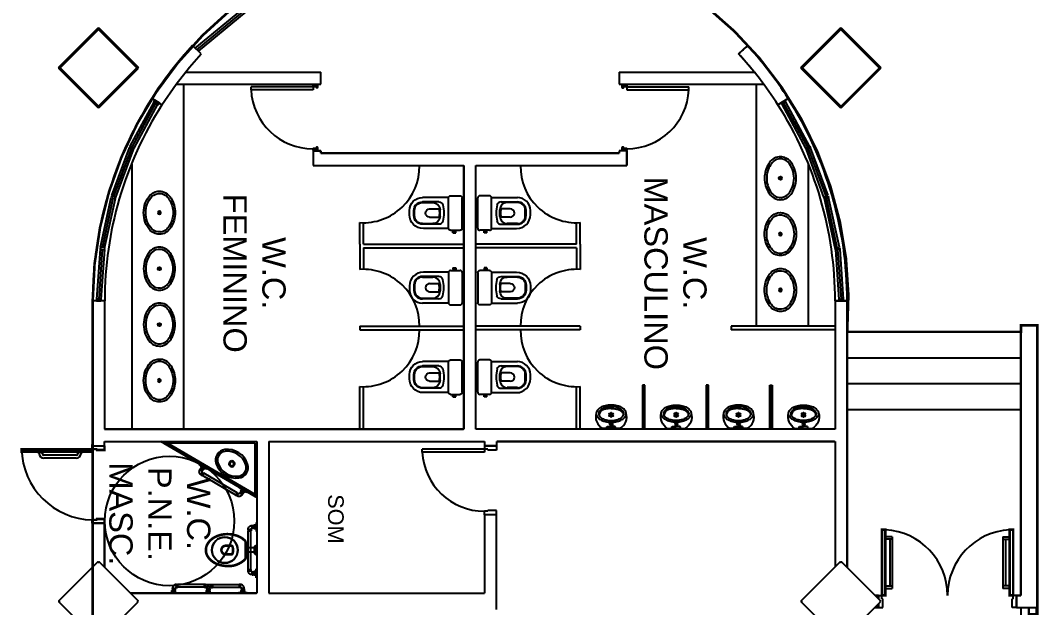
# Model space of a CAD drawing. Header units: metres. Extents: x -331 to 2982, y 362 to 2539.
# Drawn here: x 2868.69 to 2880.49, y 1358.01 to 1364.82 of the extents above; entities that cross this region are included whole.
import ezdxf

# ---------------------------------------------------------------- set-up
doc = ezdxf.new("R2010")
doc.units = ezdxf.units.M
doc.layers.get('0').update_dxf_attribs({"color": 251})
for name, color, linetype in [('CX', 251, 'Continuous'), ('Div', 251, 'Continuous'), ('Est', 251, 'Continuous'), ('Mob', 251, 'Continuous'), ('Pis', 251, 'Continuous')]:
    doc.layers.add(name, color=color, linetype=linetype)
doc.styles.add('ARIAL', font='arial.ttf')

# ---------------------------------------------------------------- blocks, each defined once
blk = doc.blocks.new('VOG13')
at = {"layer": 'Mob'}
for p, q in [((-23, -8.8), (-21.5, -8.8)), ((-23, -12.2), (-23, -8.8)), ((-21.5, -12.2), (-21.5, -8.8)), ((-21.5, -9), (-20, -9)), ((-20, -15), (-20, -4)), ((-17.5, -1.5), (17.5, -1.5)), ((20, -15), (20, -4)), ((-23, -12.2), (-21.5, -12.2)), ((-21.5, -12), (-20, -12)), ((-18, -17.4), (-18, -46.5)), ((-17.5, -17.5), (17.5, -17.5)), ((18, -17.4), (18, -47.5)), ((-13, -28.6), (-13, -35.9)), ((-4.8, -39.2), (-4.8, -28.6)), ((-3.8, -27.1), (3.8, -27.1)), ((4.8, -39.2), (4.8, -28.6)), ((13, -28.6), (13, -35.9)), ((-13, -35.9), (-13, -47.5)), ((-12.2, -47.6), (-12.2, -35.6)), ((12.2, -47.6), (12.2, -35.6)), ((13, -35.9), (13, -47.5)), ((-3.3, -56.6), (3.2, -56.6)), ((-3, -57.5), (3, -57.5)), ((-2, -62.5), (3, -62.5))]:
    blk.add_line(p, q, dxfattribs=at)
for centre, radius, start, end in [((-17.5, -4), 2.5, 90, 180), ((17.5, -4), 2.5, 0, 90), ((-17.5, -15), 2.5, 180, 270), ((5.6, -107.1), 84.6, 93.7724, 100.2788), ((-5.6, -107.1), 84.6, 79.7212, 86.2276), ((17.5, -15), 2.5, 270, 0), ((-7.8, -28.7), 5.19, 109.3784, 179.5279), ((-3.8, -35.6), 8.5, 90, 180), ((-0.9, -40.3), 12.4, 85.9075, 108.4979), ((0.9, -40.3), 12.4, 71.5021, 94.0925), ((3.8, -35.6), 8.5, 0, 90), ((7.8, -28.7), 5.19, 0.4721, 70.6216), ((-2, -46.5), 16, 180, 270), ((0, -39.2), 4.8, 180, 0), ((-3, -47.5), 10, 180, 270), ((-3.3, -47.6), 9, 180, 270), ((3, -47.5), 10, 270, 0), ((3, -47.5), 15, 270, 0), ((3.2, -47.6), 9, 270, 0)]:
    blk.add_arc(centre, radius, start, end, dxfattribs=at)
blk = doc.blocks.new('MIC01')
at = {"layer": 'Mob'}
for p, q in [((-10, 0), (10, 0)), ((-5.3, 0), (-4.5, -2.2)), ((5.3, 0), (4.5, -2.2)), ((-4.5, -2.2), (0, -2.2)), ((4.5, -2.2), (0, -2.2))]:
    blk.add_line(p, q, dxfattribs=at)
for points in [[(0, -7.1, 0.058109), (-7, -8, 0.07175), (-12.3, -10.1, 0.106494), (-16.3, -13.6, 0.158235), (-17.4, -17.1, 0.158235)], [(17.4, -17.1, 0.158235), (16.3, -13.6, 0.106494), (12.3, -10.1, 0.07175), (7, -8, 0.058109), (0, -7.1, 0.058109)], [(-17.4, -17.1, 0.158235), (-16.3, -20.6, 0.106494), (-12.3, -24.1, 0.07175), (-7, -26.2, 0.058109), (0, -27, 0.058109), (7, -26.2, 0.07175), (12.3, -24.1, 0.106494), (16.3, -20.6, 0.158235), (17.4, -17.1, 0.158235)], [(0, -23.1, -0.04416), (-5.4, -22.6, -0.058504), (-9.4, -21.4, -0.100522), (-12.6, -19.1, -0.041446), (-13.7, -17.2, -0.101301), (-14.1, -15.3, -0.003595), (-14.1, -15.1)], [(0, -23.1, 0.04416), (5.4, -22.6, 0.058504), (9.4, -21.4, 0.100522), (12.6, -19.1, 0.041446), (13.7, -17.2, 0.101301), (14.1, -15.3, 0.003595), (14.1, -15.1)]]:
    blk.add_lwpolyline(points, format="xyb", dxfattribs=at)
blk.add_lwpolyline([(0, -9, 0.056411), (-5.8, -9.7, 0.070161), (-10.3, -11.4, 0.106104), (-13.6, -14.3, 0.161988), (-14.5, -17.1, 0.161988), (-13.6, -19.9, 0.106104), (-10.3, -22.8, 0.070161), (-5.8, -24.5, 0.056411), (0, -25.1, 0.056411), (5.8, -24.5, 0.070161), (10.3, -22.8, 0.106104), (13.6, -19.9, 0.161988), (14.5, -17.1, 0.161988), (13.6, -14.3, 0.106104), (10.3, -11.4, 0.070161), (5.8, -9.7, 0.056411)], format="xyb", close=True, dxfattribs=at)
for centre, radius in [((0, -4.7), 1.76), ((0, -4.7), 0.844), ((-2, -14.6), 0.51), ((-2, -16.7), 0.51), ((0, -13.6), 0.51), ((0, -15.7), 0.51), ((0, -17.8), 0.51), ((2, -14.6), 0.51), ((2, -16.7), 0.51)]:
    blk.add_circle(centre, radius, dxfattribs=at)
for centre, start, end in [((-2.6, -13.5), 118.7979, 195.9069), ((2.6, -13.5), 344.0931, 61.2021)]:
    blk.add_arc(centre, 15.4, start, end, dxfattribs=at)
blk = doc.blocks.new('Cuba01_pl')
at = {"layer": 'Mob'}
for radius in [0.018, 0.013]:
    blk.add_circle((0, 0), radius, dxfattribs=at)
for centre, radius, start, end in [((-0.071, -0.03), 0.191, 120.725, 141.4841), ((-0.002, -0.124), 0.307, 89.5504, 122.7375), ((-0.002, -0.124), 0.282, 89.5504, 122.828), ((0.002, -0.124), 0.307, 57.2625, 90.4496), ((0.002, -0.124), 0.282, 57.172, 90.4496), ((0.071, -0.03), 0.191, 38.5159, 59.275), ((-0.097, 0.001), 0.152, 174.4524, 224.3819), ((-0.091, -0.004), 0.159, 144.5232, 173.1767), ((-0.091, -0.004), 0.134, 144.8047, 173.0573), ((-0.097, 0.001), 0.127, 174.578, 224.0021), ((-0.071, -0.03), 0.166, 120.5755, 141.2533), ((0.071, -0.03), 0.166, 38.7467, 59.4245), ((0.097, 0.001), 0.127, 315.9979, 5.422), ((0.091, -0.004), 0.134, 6.9427, 35.1953), ((0.097, 0.001), 0.152, 315.6181, 5.5476), ((0.091, -0.004), 0.159, 6.8233, 35.4768), ((-0.002, 0.123), 0.306, 228.3244, 270.4838), ((-0.002, 0.123), 0.281, 228.5041, 270.4838), ((0.002, 0.123), 0.281, 269.5162, 311.4959), ((0.002, 0.123), 0.306, 269.5162, 311.6756)]:
    blk.add_arc(centre, radius, start, end, dxfattribs=at)
blk = doc.blocks.new('BAC-PL2')
at = {"layer": 'Mob'}
for p, q in [((0, 0), (0.005, 0)), ((0.025, 0.025), (0.105, 0.025)), ((0.025, -0.025), (0.105, -0.025))]:
    blk.add_line(p, q, dxfattribs=at)
for points in [[(0.13, 0.1), (0.13, -0.1, 0.056984), (0.163, -0.131, 0.085116), (0.249, -0.174, 0.090221), (0.34, -0.185, 0.074494), (0.439, -0.17, 0.085116), (0.517, -0.131, 0.106255), (0.572, -0.068, 0.128271), (0.59, 0, 0.128271), (0.572, 0.068, 0.106255), (0.517, 0.131, 0.085116), (0.439, 0.17, 0.074494), (0.34, 0.185, 0.074494), (0.241, 0.17, 0.085116), (0.163, 0.131, 0.056984)], [(0.295, 0.05, 0.326276), (0.281, 0.04, 0.155871), (0.281, -0.04, 0.326276), (0.295, -0.05), (0.36, -0.05, 1), (0.36, 0.05)]]:
    blk.add_lwpolyline(points, format="xyb", close=True, dxfattribs=at)
for points in [[(0, -0.05, 0.414214), (0.025, -0.025), (0.025, 0.025, 0.414483), (0, 0.05)], [(0.13, 0.05, 0.414483), (0.105, 0.025), (0.105, -0.025, 0.414214), (0.13, -0.05)]]:
    blk.add_lwpolyline(points, format="xyb", dxfattribs=at)
blk.add_circle((0.37, 0), 0.15, dxfattribs=at)
blk = doc.blocks.new('DEF')
at = {"layer": 'Mob', "color": 0}
for p, q in [((0, 0.641), (0.006, 0.641)), ((0.006, 0.641), (0.006, 0.538)), ((0.006, 0.611), (0.03, 0.611)), ((0.006, 0.6), (0.03, 0.6)), ((0.03, 0.611), (0.03, 0.567)), ((0.03, 0.605), (0.04, 0.605)), ((0.04, 0.606), (0.04, 0.573)), ((0.052, 0.606), (0.04, 0.606)), ((0.052, 0.573), (0.052, 0.606)), ((0.052, 0.606), (0.055, 0.605)), ((0.055, 0.605), (0.055, 0.573)), ((0, 0.538), (0.006, 0.538)), ((0.006, 0.578), (0.03, 0.578)), ((0.006, 0.567), (0.03, 0.567)), ((0.03, 0.573), (0.04, 0.573)), ((0.052, 0.573), (0.04, 0.573)), ((0.052, 0.573), (0.055, 0.573)), ((0.067, 0.557), (0.068, 0.56)), ((0.067, 0.557), (0.101, 0.557)), ((0.067, 0.557), (0.067, 0.545)), ((0.101, 0.545), (0.067, 0.545)), ((0.1, 0.56), (0.068, 0.56)), ((0.068, 0.095), (0.068, 0.545)), ((0.101, 0.557), (0.1, 0.56)), ((0.1, 0.095), (0.1, 0.545)), ((0.101, 0.557), (0.101, 0.545)), ((0, 0.103), (0.006, 0.103)), ((0, 0), (0.006, 0)), ((0.006, 0), (0.006, 0.103)), ((0.006, 0.073), (0.03, 0.073)), ((0.006, 0.062), (0.03, 0.062)), ((0.006, 0.041), (0.03, 0.041)), ((0.006, 0.03), (0.03, 0.03)), ((0.03, 0.03), (0.03, 0.073)), ((0.03, 0.067), (0.04, 0.067)), ((0.03, 0.036), (0.04, 0.036)), ((0.052, 0.068), (0.04, 0.068)), ((0.04, 0.035), (0.04, 0.068)), ((0.052, 0.035), (0.04, 0.035)), ((0.052, 0.068), (0.052, 0.035)), ((0.052, 0.068), (0.055, 0.067)), ((0.052, 0.035), (0.055, 0.036)), ((0.055, 0.036), (0.055, 0.067)), ((0.101, 0.095), (0.067, 0.095)), ((0.067, 0.083), (0.067, 0.095)), ((0.067, 0.083), (0.101, 0.083)), ((0.067, 0.083), (0.068, 0.081)), ((0.1, 0.081), (0.068, 0.081)), ((0.101, 0.083), (0.1, 0.081)), ((0.101, 0.083), (0.101, 0.095))]:
    blk.add_line(p, q, dxfattribs=at)
for centre, radius, start, end in [((0.055, 0.56), 0.0453, 359.998, 90.002), ((0.055, 0.56), 0.0136, 0, 90.4737), ((0.055, 0.081), 0.0136, 269.5263, 0), ((0.055, 0.081), 0.0453, 269.998, 0.002)]:
    blk.add_arc(centre, radius, start, end, dxfattribs=at)
blk = doc.blocks.new('W_BARRA_VASO_3ART2')
at = {"layer": 'Mob', "color": 0}
for p, q in [((0, 0), (0, -0.006)), ((0.103, 0), (0.103, -0.006)), ((0.4, 0), (0.4, -0.006)), ((0.503, 0), (0.503, -0.006)), ((0.8, 0), (0.8, -0.006)), ((0.903, 0), (0.903, -0.006)), ((0, -0.006), (0.103, -0.006)), ((0.03, -0.006), (0.03, -0.03)), ((0.03, -0.03), (0.073, -0.03)), ((0.035, -0.052), (0.035, -0.04)), ((0.035, -0.04), (0.068, -0.04)), ((0.068, -0.052), (0.035, -0.052)), ((0.035, -0.052), (0.036, -0.055)), ((0.036, -0.03), (0.036, -0.04)), ((0.036, -0.055), (0.067, -0.055)), ((0.041, -0.006), (0.041, -0.03)), ((0.062, -0.006), (0.062, -0.03)), ((0.067, -0.03), (0.067, -0.04)), ((0.068, -0.052), (0.067, -0.055)), ((0.068, -0.052), (0.068, -0.04)), ((0.073, -0.006), (0.073, -0.03)), ((0.083, -0.067), (0.081, -0.068)), ((0.081, -0.1), (0.081, -0.068)), ((0.083, -0.101), (0.081, -0.1)), ((0.083, -0.067), (0.083, -0.101)), ((0.083, -0.067), (0.095, -0.067)), ((0.083, -0.101), (0.095, -0.101)), ((0.095, -0.101), (0.095, -0.067)), ((0.405, -0.068), (0.095, -0.068)), ((0.405, -0.1), (0.095, -0.1)), ((0.503, -0.006), (0.4, -0.006)), ((0.405, -0.101), (0.405, -0.067)), ((0.417, -0.067), (0.405, -0.067)), ((0.417, -0.101), (0.405, -0.101)), ((0.417, -0.067), (0.417, -0.101)), ((0.417, -0.067), (0.42, -0.068)), ((0.417, -0.101), (0.42, -0.1)), ((0.42, -0.1), (0.42, -0.068)), ((0.436, -0.068), (0.42, -0.068)), ((0.483, -0.1), (0.42, -0.1)), ((0.43, -0.006), (0.43, -0.03)), ((0.473, -0.03), (0.43, -0.03)), ((0.435, -0.051), (0.435, -0.039)), ((0.468, -0.039), (0.435, -0.039)), ((0.435, -0.051), (0.436, -0.054)), ((0.435, -0.051), (0.468, -0.051)), ((0.436, -0.03), (0.436, -0.039)), ((0.467, -0.054), (0.436, -0.054)), ((0.436, -0.068), (0.436, -0.054)), ((0.441, -0.006), (0.441, -0.03)), ((0.462, -0.006), (0.462, -0.03)), ((0.467, -0.03), (0.467, -0.039)), ((0.468, -0.051), (0.467, -0.054)), ((0.467, -0.068), (0.467, -0.054)), ((0.483, -0.068), (0.467, -0.068)), ((0.468, -0.051), (0.468, -0.039)), ((0.473, -0.006), (0.473, -0.03)), ((0.486, -0.067), (0.483, -0.068)), ((0.483, -0.1), (0.483, -0.068)), ((0.486, -0.101), (0.483, -0.1)), ((0.486, -0.067), (0.486, -0.101)), ((0.486, -0.067), (0.498, -0.067)), ((0.486, -0.101), (0.498, -0.101)), ((0.498, -0.101), (0.498, -0.067)), ((0.498, -0.068), (0.808, -0.068)), ((0.498, -0.1), (0.808, -0.1)), ((0.903, -0.006), (0.8, -0.006)), ((0.808, -0.101), (0.808, -0.067)), ((0.82, -0.067), (0.808, -0.067)), ((0.82, -0.101), (0.808, -0.101)), ((0.82, -0.067), (0.82, -0.101)), ((0.82, -0.067), (0.822, -0.068)), ((0.82, -0.101), (0.822, -0.1)), ((0.822, -0.1), (0.822, -0.068)), ((0.83, -0.006), (0.83, -0.03)), ((0.873, -0.03), (0.83, -0.03)), ((0.868, -0.04), (0.835, -0.04)), ((0.835, -0.052), (0.835, -0.04)), ((0.835, -0.052), (0.868, -0.052)), ((0.835, -0.052), (0.836, -0.055)), ((0.836, -0.03), (0.836, -0.04)), ((0.867, -0.055), (0.836, -0.055)), ((0.841, -0.006), (0.841, -0.03)), ((0.862, -0.006), (0.862, -0.03)), ((0.867, -0.03), (0.867, -0.04)), ((0.868, -0.052), (0.867, -0.055)), ((0.868, -0.052), (0.868, -0.04)), ((0.873, -0.006), (0.873, -0.03))]:
    blk.add_line(p, q, dxfattribs=at)
for centre, radius, start, end in [((0.081, -0.055), 0.0453, 179.998, 270.002), ((0.081, -0.055), 0.0136, 179.5263, 270), ((0.452, -0.062), 0.0172, 202.6199, 337.3801), ((0.822, -0.055), 0.0136, 270, 0.4737), ((0.822, -0.055), 0.0453, 269.998, 0.002)]:
    blk.add_arc(centre, radius, start, end, dxfattribs=at)
blk = doc.blocks.new('XR_BL2_AND_MON-REV15$0$PERFIL_UNIT_ALCOA')
at = {"layer": 'CX', "color": 6}
for p, q in [((-21, 13), (-15, 13)), ((31, 13), (24, 13))]:
    blk.add_line(p, q, dxfattribs=at)
at = {"layer": 'CX'}
blk.add_lwpolyline([(-15, 19), (-15, 13), (-34, 13), (-34, 19), (-35, 19), (-35, 99), (45, 99), (45, 19), (43, 19), (43, 13), (24, 13), (24, 19)], close=True, dxfattribs=at)
blk = doc.blocks.new('XR_BL2_AND_MON-REV15$0$P_M')
at = {"layer": 'Est'}
blk.add_lwpolyline([(0.46, -0.431), (0.453, -0.424), (0.46, -0.417), (0.007, 0.035), (0, 0.028), (-0.007, 0.035), (-0.46, -0.417), (-0.453, -0.424), (-0.46, -0.431), (-0.007, -0.884), (0, -0.877), (0.007, -0.884)], close=True, dxfattribs=at)

msp = doc.modelspace()

# ---------------------------------------------------------------- linework, layer by layer
at = {"lineweight": 0}
msp.add_lwpolyline([(2869.53, 1361.564), (2869.53, 1329.627, 1.000162), (2878.27, 1329.625), (2878.267, 1329.956), (2880.282, 1329.956), (2880.282, 1329.881), (2880.472, 1329.881), (2880.472, 1361.281), (2880.282, 1361.281), (2880.282, 1361.206), (2878.27, 1361.206, 1.0398), (2869.53, 1361.566, 0.005135)], format="xyb", close=True, dxfattribs=at)
for points in [[(2869.597, 1363.813), (2870.05, 1364.266), (2869.597, 1364.718), (2869.145, 1364.266)], [(2878.197, 1363.813), (2878.65, 1364.266), (2878.197, 1364.718), (2877.745, 1364.266)]]:
    msp.add_lwpolyline(points, close=True, dxfattribs=at)
at = {"layer": 'Div', "lineweight": 0}
for p, q in [((2872.625, 1362.221), (2872.625, 1362.472)), ((2872.665, 1362.221), (2872.665, 1362.471)), ((2875.135, 1362.221), (2875.135, 1362.471)), ((2875.175, 1362.221), (2875.175, 1362.472)), ((2872.625, 1362.221), (2872.625, 1362.181)), ((2872.665, 1362.221), (2873.825, 1362.221)), ((2875.135, 1362.221), (2873.975, 1362.221)), ((2875.175, 1362.221), (2875.175, 1362.181)), ((2872.625, 1362.181), (2872.625, 1361.93)), ((2872.665, 1362.181), (2872.665, 1361.931)), ((2872.665, 1362.181), (2873.825, 1362.181)), ((2875.135, 1362.181), (2873.975, 1362.181)), ((2875.135, 1362.181), (2875.135, 1361.931)), ((2875.175, 1362.181), (2875.175, 1361.93)), ((2872.625, 1361.271), (2873.825, 1361.271)), ((2872.625, 1361.271), (2872.625, 1361.231)), ((2875.175, 1361.271), (2873.975, 1361.271)), ((2875.175, 1361.271), (2875.175, 1361.231)), ((2878.125, 1361.271), (2876.925, 1361.271)), ((2876.925, 1361.271), (2876.925, 1361.231)), ((2872.625, 1361.231), (2873.825, 1361.231)), ((2875.175, 1361.231), (2873.975, 1361.231)), ((2878.125, 1361.231), (2876.925, 1361.231)), ((2872.625, 1360.081), (2872.625, 1360.572)), ((2872.665, 1360.081), (2872.665, 1360.57)), ((2875.135, 1360.081), (2875.135, 1360.57)), ((2875.175, 1360.081), (2875.175, 1360.572))]:
    msp.add_line(p, q, dxfattribs=at)
at = {"layer": 'Pis'}
for p, q in [((2870.718, 1364.493), (2871.593, 1365.217)), ((2870.736, 1364.476), (2871.607, 1365.196)), ((2870.755, 1364.459), (2871.62, 1365.174)), ((2870.685, 1364.524), (2870.531, 1364.347)), ((2870.788, 1364.429), (2870.685, 1364.524)), ((2877.012, 1364.429), (2877.115, 1364.524)), ((2870.531, 1364.347), (2870.436, 1364.228)), ((2870.651, 1364.273), (2870.788, 1364.429)), ((2877.033, 1364.405), (2877.012, 1364.429)), ((2877.188, 1364.225), (2877.033, 1364.405)), ((2870.497, 1364.076), (2870.651, 1364.273)), ((2870.604, 1364.216), (2872.173, 1364.216)), ((2872.173, 1364.076), (2872.173, 1364.216)), ((2875.627, 1364.216), (2875.627, 1364.076)), ((2875.627, 1364.216), (2877.195, 1364.216)), ((2870.332, 1363.837), (2870.497, 1364.076)), ((2870.496, 1364.076), (2872.173, 1364.076)), ((2870.583, 1364.076), (2870.583, 1360.081)), ((2872.083, 1364.048), (2871.364, 1364.048)), ((2871.364, 1364.013), (2871.364, 1364.048)), ((2872.083, 1364.013), (2871.364, 1364.013)), ((2872.083, 1364.052), (2872.083, 1364.069)), ((2872.083, 1364.048), (2872.083, 1364.013)), ((2872.084, 1364.069), (2872.084, 1364.052)), ((2872.085, 1364.071), (2872.091, 1364.071)), ((2872.091, 1364.07), (2872.085, 1364.07)), ((2872.085, 1364.052), (2872.12, 1364.052)), ((2872.12, 1364.051), (2872.085, 1364.051)), ((2872.091, 1364.071), (2872.091, 1364.07)), ((2872.121, 1364.037), (2872.121, 1364.05)), ((2872.122, 1364.05), (2872.122, 1364.037)), ((2872.123, 1364.037), (2872.134, 1364.037)), ((2872.134, 1364.036), (2872.123, 1364.036)), ((2872.128, 1364.07), (2872.128, 1364.071)), ((2872.128, 1364.071), (2872.134, 1364.071)), ((2872.134, 1364.07), (2872.128, 1364.07)), ((2872.135, 1364.037), (2872.135, 1364.069)), ((2872.136, 1364.069), (2872.136, 1364.037)), ((2875.627, 1364.076), (2877.303, 1364.076)), ((2875.664, 1364.037), (2875.664, 1364.069)), ((2875.664, 1364.069), (2875.664, 1364.037)), ((2875.672, 1364.071), (2875.665, 1364.071)), ((2875.665, 1364.07), (2875.672, 1364.07)), ((2875.677, 1364.037), (2875.665, 1364.037)), ((2875.665, 1364.036), (2875.677, 1364.036)), ((2875.672, 1364.07), (2875.672, 1364.071)), ((2875.678, 1364.05), (2875.678, 1364.037)), ((2875.715, 1364.052), (2875.679, 1364.052)), ((2875.679, 1364.051), (2875.715, 1364.051)), ((2875.679, 1364.037), (2875.679, 1364.05)), ((2875.715, 1364.071), (2875.709, 1364.071)), ((2875.709, 1364.071), (2875.709, 1364.07)), ((2875.709, 1364.07), (2875.715, 1364.07)), ((2875.716, 1364.069), (2875.716, 1364.052)), ((2875.717, 1364.052), (2875.717, 1364.069)), ((2875.717, 1364.048), (2876.436, 1364.048)), ((2875.717, 1364.048), (2875.717, 1364.013)), ((2875.717, 1364.013), (2876.436, 1364.013)), ((2876.436, 1364.013), (2876.436, 1364.048)), ((2877.217, 1364.076), (2877.217, 1361.271)), ((2869.965, 1363.359), (2870.241, 1363.869)), ((2869.987, 1363.348), (2870.263, 1363.858)), ((2870.214, 1363.912), (2870.332, 1363.837)), ((2877.467, 1363.837), (2877.585, 1363.912)), ((2877.585, 1363.912), (2877.467, 1363.837)), ((2877.505, 1363.861), (2877.547, 1363.888)), ((2877.505, 1363.861), (2877.547, 1363.888)), ((2877.515, 1363.844), (2877.505, 1363.861)), ((2877.515, 1363.844), (2877.505, 1363.861)), ((2877.558, 1363.871), (2877.515, 1363.844)), ((2877.558, 1363.871), (2877.515, 1363.844)), ((2877.812, 1363.348), (2877.537, 1363.858)), ((2877.547, 1363.888), (2877.558, 1363.871)), ((2877.547, 1363.888), (2877.558, 1363.871)), ((2877.834, 1363.359), (2877.559, 1363.869)), ((2870.009, 1363.336), (2870.285, 1363.846)), ((2877.79, 1363.336), (2877.515, 1363.846)), ((2869.751, 1362.785), (2869.956, 1363.338)), ((2869.775, 1362.777), (2869.979, 1363.329)), ((2869.798, 1362.768), (2870.003, 1363.321)), ((2869.965, 1363.358), (2869.956, 1363.339)), ((2869.956, 1363.339), (2870.002, 1363.319)), ((2870.01, 1363.337), (2869.965, 1363.358)), ((2870.002, 1363.319), (2870.01, 1363.337)), ((2872.083, 1363.329), (2872.083, 1363.312)), ((2872.083, 1363.306), (2872.083, 1363.136)), ((2872.083, 1363.306), (2872.173, 1363.306)), ((2872.173, 1363.306), (2872.083, 1363.306)), ((2872.083, 1363.306), (2872.083, 1363.136)), ((2872.084, 1363.312), (2872.084, 1363.329)), ((2872.12, 1363.331), (2872.085, 1363.331)), ((2872.085, 1363.33), (2872.12, 1363.33)), ((2872.091, 1363.312), (2872.085, 1363.312)), ((2872.085, 1363.311), (2872.091, 1363.311)), ((2872.091, 1363.311), (2872.091, 1363.312)), ((2872.121, 1363.344), (2872.121, 1363.332)), ((2872.122, 1363.332), (2872.122, 1363.344)), ((2872.134, 1363.346), (2872.123, 1363.346)), ((2872.123, 1363.345), (2872.134, 1363.345)), ((2872.134, 1363.312), (2872.128, 1363.312)), ((2872.128, 1363.312), (2872.128, 1363.311)), ((2872.128, 1363.311), (2872.134, 1363.311)), ((2872.135, 1363.344), (2872.135, 1363.312)), ((2872.136, 1363.312), (2872.136, 1363.344)), ((2872.173, 1363.306), (2872.173, 1363.276)), ((2872.173, 1363.276), (2872.173, 1363.306)), ((2872.173, 1363.276), (2875.627, 1363.276)), ((2875.627, 1363.276), (2872.173, 1363.276)), ((2875.717, 1363.306), (2875.627, 1363.306)), ((2875.627, 1363.306), (2875.627, 1363.276)), ((2875.717, 1363.306), (2875.627, 1363.306)), ((2875.627, 1363.306), (2875.627, 1363.276)), ((2875.664, 1363.344), (2875.664, 1363.312)), ((2875.664, 1363.312), (2875.664, 1363.344)), ((2875.665, 1363.346), (2875.677, 1363.346)), ((2875.677, 1363.345), (2875.665, 1363.345)), ((2875.665, 1363.312), (2875.672, 1363.312)), ((2875.672, 1363.311), (2875.665, 1363.311)), ((2875.672, 1363.312), (2875.672, 1363.311)), ((2875.678, 1363.332), (2875.678, 1363.344)), ((2875.679, 1363.344), (2875.679, 1363.332)), ((2875.679, 1363.331), (2875.715, 1363.331)), ((2875.715, 1363.33), (2875.679, 1363.33)), ((2875.709, 1363.311), (2875.709, 1363.312)), ((2875.709, 1363.312), (2875.715, 1363.312)), ((2875.715, 1363.311), (2875.709, 1363.311)), ((2875.716, 1363.312), (2875.716, 1363.329)), ((2875.717, 1363.329), (2875.717, 1363.312)), ((2875.717, 1363.306), (2875.717, 1363.136)), ((2875.717, 1363.136), (2875.717, 1363.306)), ((2877.789, 1363.337), (2877.835, 1363.358)), ((2877.797, 1363.319), (2877.789, 1363.337)), ((2877.843, 1363.339), (2877.797, 1363.319)), ((2878.001, 1362.768), (2877.797, 1363.321)), ((2878.025, 1362.777), (2877.82, 1363.329)), ((2877.835, 1363.358), (2877.843, 1363.339)), ((2878.048, 1362.785), (2877.844, 1363.338)), ((2869.983, 1363.148), (2869.983, 1360.081)), ((2872.083, 1363.136), (2873.83, 1363.136)), ((2872.083, 1363.136), (2873.83, 1363.136)), ((2873.83, 1360.076), (2873.83, 1363.136)), ((2873.83, 1363.136), (2873.83, 1360.076)), ((2873.97, 1360.076), (2873.97, 1363.136)), ((2873.97, 1363.136), (2875.717, 1363.136)), ((2873.97, 1363.136), (2875.717, 1363.136)), ((2873.97, 1360.076), (2873.97, 1363.136)), ((2877.817, 1363.148), (2877.817, 1361.271)), ((2869.62, 1362.187), (2869.745, 1362.763)), ((2869.644, 1362.181), (2869.769, 1362.757)), ((2869.668, 1362.176), (2869.794, 1362.752)), ((2869.751, 1362.783), (2869.745, 1362.764)), ((2869.745, 1362.764), (2869.793, 1362.751)), ((2869.799, 1362.77), (2869.751, 1362.783)), ((2869.793, 1362.751), (2869.799, 1362.77)), ((2878.001, 1362.77), (2878.049, 1362.783)), ((2878.006, 1362.751), (2878.001, 1362.77)), ((2878.054, 1362.764), (2878.006, 1362.751)), ((2878.131, 1362.176), (2878.006, 1362.752)), ((2878.155, 1362.181), (2878.03, 1362.757)), ((2878.049, 1362.783), (2878.054, 1362.764)), ((2878.18, 1362.187), (2878.055, 1362.763)), ((2872.625, 1362.221), (2872.625, 1362.472)), ((2872.665, 1362.221), (2872.665, 1362.471)), ((2875.135, 1362.221), (2875.135, 1362.471)), ((2875.175, 1362.221), (2875.175, 1362.472)), ((2872.625, 1362.221), (2872.625, 1362.181)), ((2872.665, 1362.221), (2873.825, 1362.221)), ((2875.135, 1362.221), (2873.975, 1362.221)), ((2875.175, 1362.221), (2875.175, 1362.181)), ((2869.616, 1362.163), (2869.576, 1361.585)), ((2869.641, 1362.162), (2869.6, 1361.584)), ((2869.619, 1362.185), (2869.617, 1362.165)), ((2869.617, 1362.165), (2869.666, 1362.158)), ((2869.669, 1362.178), (2869.619, 1362.185)), ((2869.666, 1362.16), (2869.625, 1361.582)), ((2869.666, 1362.158), (2869.669, 1362.178)), ((2872.625, 1362.181), (2872.625, 1361.93)), ((2872.665, 1362.181), (2872.665, 1361.931)), ((2872.665, 1362.181), (2873.825, 1362.181)), ((2875.135, 1362.181), (2873.975, 1362.181)), ((2875.135, 1362.181), (2875.135, 1361.931)), ((2875.175, 1362.181), (2875.175, 1361.93)), ((2878.131, 1362.178), (2878.18, 1362.185)), ((2878.133, 1362.158), (2878.131, 1362.178)), ((2878.183, 1362.165), (2878.133, 1362.158)), ((2878.133, 1362.16), (2878.174, 1361.582)), ((2878.158, 1362.162), (2878.199, 1361.584)), ((2878.18, 1362.185), (2878.183, 1362.165)), ((2878.183, 1362.163), (2878.224, 1361.585)), ((2869.53, 1361.564), (2869.53, 1359.886)), ((2869.67, 1361.564), (2869.53, 1361.564)), ((2869.67, 1361.564), (2869.53, 1361.564)), ((2869.53, 1361.564), (2869.53, 1359.886)), ((2869.625, 1361.584), (2869.575, 1361.584)), ((2869.575, 1361.584), (2869.575, 1361.564)), ((2869.625, 1361.584), (2869.575, 1361.584)), ((2869.575, 1361.584), (2869.575, 1361.564)), ((2869.575, 1361.564), (2869.625, 1361.564)), ((2869.575, 1361.564), (2869.625, 1361.564)), ((2869.625, 1361.564), (2869.625, 1361.584)), ((2869.625, 1361.564), (2869.625, 1361.584)), ((2869.67, 1360.076), (2869.67, 1361.564)), ((2869.67, 1360.076), (2869.67, 1361.564)), ((2878.13, 1361.564), (2878.13, 1360.076)), ((2878.13, 1361.564), (2878.27, 1361.564)), ((2878.27, 1361.564), (2878.13, 1361.564)), ((2878.13, 1361.564), (2878.13, 1360.076)), ((2878.175, 1361.564), (2878.175, 1361.584)), ((2878.175, 1361.584), (2878.225, 1361.584)), ((2878.175, 1361.564), (2878.175, 1361.584)), ((2878.175, 1361.584), (2878.225, 1361.584)), ((2878.225, 1361.564), (2878.175, 1361.564)), ((2878.225, 1361.564), (2878.175, 1361.564)), ((2878.225, 1361.584), (2878.225, 1361.564)), ((2878.225, 1361.584), (2878.225, 1361.564)), ((2878.27, 1361.564), (2878.27, 1358.475)), ((2878.27, 1358.475), (2878.27, 1361.564)), ((2872.625, 1361.271), (2873.825, 1361.271)), ((2872.625, 1361.271), (2872.625, 1361.231)), ((2875.175, 1361.271), (2873.975, 1361.271)), ((2875.175, 1361.271), (2875.175, 1361.231)), ((2878.125, 1361.271), (2876.925, 1361.271)), ((2876.925, 1361.271), (2876.925, 1361.231)), ((2880.472, 1361.281), (2880.282, 1361.281)), ((2880.282, 1358.151), (2880.282, 1361.281)), ((2880.472, 1361.281), (2880.282, 1361.281)), ((2880.282, 1361.281), (2880.282, 1358.151)), ((2880.472, 1358.011), (2880.472, 1361.281)), ((2880.472, 1358.011), (2880.472, 1361.281)), ((2872.625, 1361.231), (2873.825, 1361.231)), ((2875.175, 1361.231), (2873.975, 1361.231)), ((2878.125, 1361.231), (2876.925, 1361.231)), ((2878.267, 1361.206), (2880.282, 1361.206)), ((2878.267, 1360.906), (2880.282, 1360.906)), ((2872.625, 1360.081), (2872.625, 1360.572)), ((2872.665, 1360.081), (2872.665, 1360.57)), ((2875.135, 1360.081), (2875.135, 1360.57)), ((2875.175, 1360.081), (2875.175, 1360.572)), ((2875.897, 1360.586), (2875.897, 1360.076)), ((2875.927, 1360.586), (2875.897, 1360.586)), ((2875.902, 1360.581), (2875.902, 1360.081)), ((2875.922, 1360.581), (2875.902, 1360.581)), ((2875.922, 1360.081), (2875.922, 1360.581)), ((2875.927, 1360.076), (2875.927, 1360.586)), ((2876.635, 1360.586), (2876.635, 1360.076)), ((2876.665, 1360.586), (2876.635, 1360.586)), ((2876.64, 1360.581), (2876.64, 1360.081)), ((2876.66, 1360.581), (2876.64, 1360.581)), ((2876.66, 1360.081), (2876.66, 1360.581)), ((2876.665, 1360.076), (2876.665, 1360.586)), ((2877.372, 1360.076), (2877.372, 1360.586)), ((2877.372, 1360.586), (2877.402, 1360.586)), ((2877.377, 1360.081), (2877.377, 1360.581)), ((2877.377, 1360.581), (2877.397, 1360.581)), ((2877.397, 1360.581), (2877.397, 1360.081)), ((2877.402, 1360.586), (2877.402, 1360.076)), ((2878.267, 1360.606), (2880.282, 1360.606)), ((2878.267, 1360.306), (2880.282, 1360.306)), ((2878.272, 1360.306), (2880.282, 1360.306)), ((2878.272, 1360.306), (2880.282, 1360.306)), ((2869.667, 1360.076), (2873.827, 1360.076)), ((2873.83, 1360.076), (2869.67, 1360.076)), ((2878.13, 1360.076), (2873.97, 1360.076)), ((2869.527, 1359.886), (2869.667, 1359.886)), ((2869.527, 1359.886), (2869.667, 1359.886)), ((2869.53, 1359.886), (2869.667, 1359.886)), ((2869.667, 1359.886), (2869.667, 1359.936)), ((2869.667, 1359.936), (2871.429, 1359.936)), ((2869.67, 1359.936), (2871.432, 1359.936)), ((2871.431, 1359.285), (2870.321, 1359.936)), ((2871.411, 1359.916), (2870.356, 1359.916)), ((2870.356, 1359.916), (2871.411, 1359.296)), ((2871.411, 1359.32), (2870.395, 1359.916)), ((2871.411, 1359.296), (2871.411, 1359.916)), ((2871.432, 1359.936), (2871.432, 1358.176)), ((2871.569, 1359.936), (2874.067, 1359.936)), ((2871.569, 1359.936), (2871.569, 1358.176)), ((2874.067, 1359.846), (2873.348, 1359.846)), ((2873.348, 1359.811), (2873.348, 1359.846)), ((2874.067, 1359.936), (2874.067, 1359.886)), ((2874.067, 1359.886), (2874.207, 1359.886)), ((2874.207, 1359.886), (2874.067, 1359.886)), ((2874.067, 1359.886), (2874.067, 1359.846)), ((2874.107, 1359.846), (2874.067, 1359.846)), ((2874.067, 1359.846), (2874.067, 1359.811)), ((2874.07, 1359.886), (2874.21, 1359.886)), ((2874.107, 1359.846), (2874.107, 1359.836)), ((2874.207, 1359.886), (2874.207, 1359.836)), ((2874.21, 1359.886), (2874.21, 1359.936)), ((2874.21, 1359.936), (2878.13, 1359.936)), ((2878.122, 1359.936), (2874.21, 1359.936)), ((2878.13, 1359.936), (2878.13, 1358.48)), ((2868.91, 1359.796), (2868.91, 1359.811)), ((2868.945, 1359.796), (2868.945, 1359.811)), ((2869.34, 1359.776), (2868.965, 1359.776)), ((2869.34, 1359.741), (2868.965, 1359.741)), ((2869.36, 1359.796), (2869.36, 1359.811)), ((2869.395, 1359.796), (2869.395, 1359.811)), ((2869.667, 1359.836), (2869.567, 1359.836)), ((2874.067, 1359.811), (2873.348, 1359.811)), ((2874.207, 1359.836), (2874.107, 1359.836)), ((2871.114, 1359.665), (2871.114, 1359.665)), ((2871.117, 1359.695), (2871.117, 1359.695)), ((2871.119, 1359.695), (2871.119, 1359.695)), ((2871.119, 1359.653), (2871.119, 1359.653)), ((2871.121, 1359.65), (2871.121, 1359.65)), ((2871.128, 1359.7), (2871.136, 1359.701)), ((2871.128, 1359.7), (2871.133, 1359.695)), ((2871.136, 1359.701), (2871.135, 1359.696)), ((2871.152, 1359.646), (2871.152, 1359.646)), ((2871.167, 1359.689), (2871.167, 1359.689)), ((2871.176, 1359.456), (2871.176, 1359.456)), ((2869.667, 1359.036), (2869.567, 1359.036)), ((2874.107, 1359.126), (2874.067, 1359.126)), ((2874.067, 1359.086), (2874.067, 1359.126)), ((2874.207, 1359.086), (2874.067, 1359.086)), ((2874.067, 1359.086), (2874.067, 1358.176)), ((2874.207, 1359.086), (2874.067, 1359.086)), ((2874.207, 1359.136), (2874.107, 1359.136)), ((2874.107, 1359.126), (2874.107, 1359.136)), ((2874.207, 1359.086), (2874.207, 1359.136)), ((2874.207, 1357.986), (2874.207, 1359.086)), ((2869.527, 1358.477), (2869.527, 1358.986)), ((2869.527, 1358.986), (2869.667, 1358.986)), ((2869.667, 1358.986), (2869.527, 1358.986)), ((2869.527, 1358.986), (2869.527, 1358.477)), ((2869.667, 1358.986), (2869.667, 1358.477)), ((2869.667, 1358.477), (2869.667, 1358.986)), ((2878.792, 1358.831), (2878.712, 1358.831)), ((2878.792, 1358.801), (2878.712, 1358.801)), ((2878.762, 1358.801), (2878.762, 1358.261)), ((2878.792, 1358.831), (2878.792, 1358.231)), ((2880.072, 1358.831), (2880.152, 1358.831)), ((2880.072, 1358.831), (2880.072, 1358.231)), ((2880.072, 1358.801), (2880.152, 1358.801)), ((2880.102, 1358.801), (2880.102, 1358.261)), ((2871.406, 1358.701), (2871.326, 1358.701)), ((2871.431, 1358.676), (2871.426, 1358.676)), ((2871.406, 1358.651), (2871.326, 1358.651)), ((2878.712, 1358.261), (2878.792, 1358.261)), ((2878.712, 1358.231), (2878.792, 1358.231)), ((2880.152, 1358.261), (2880.072, 1358.261)), ((2880.152, 1358.231), (2880.072, 1358.231)), ((2869.969, 1358.176), (2871.429, 1358.176)), ((2871.432, 1358.176), (2869.969, 1358.176)), ((2871.569, 1358.176), (2874.067, 1358.176)), ((2878.632, 1358.151), (2878.594, 1358.151)), ((2878.594, 1358.151), (2878.632, 1358.151)), ((2878.632, 1358.151), (2878.632, 1358.112)), ((2878.632, 1358.112), (2878.632, 1358.151)), ((2878.632, 1358.151), (2878.632, 1358.112)), ((2878.632, 1358.112), (2878.632, 1358.151)), ((2878.632, 1358.151), (2878.672, 1358.151)), ((2878.672, 1358.111), (2878.672, 1358.151)), ((2878.672, 1358.111), (2878.682, 1358.111)), ((2878.682, 1358.011), (2878.682, 1358.111)), ((2880.182, 1358.011), (2880.182, 1358.111)), ((2880.192, 1358.111), (2880.182, 1358.111)), ((2880.192, 1358.111), (2880.192, 1358.151)), ((2880.232, 1358.151), (2880.192, 1358.151)), ((2880.232, 1358.151), (2880.282, 1358.151)), ((2880.232, 1358.151), (2880.232, 1358.011)), ((2880.282, 1358.151), (2880.232, 1358.151)), ((2880.232, 1358.151), (2880.232, 1358.011)), ((2880.232, 1358.011), (2880.232, 1358.151)), ((2878.594, 1358.011), (2878.632, 1358.011)), ((2878.632, 1358.011), (2878.594, 1358.011)), ((2878.632, 1358.049), (2878.632, 1358.011)), ((2878.632, 1358.011), (2878.632, 1358.049)), ((2878.632, 1358.049), (2878.632, 1358.011)), ((2878.632, 1358.011), (2878.632, 1358.049)), ((2878.632, 1358.011), (2878.682, 1358.011)), ((2880.232, 1358.011), (2880.182, 1358.011)), ((2880.232, 1358.011), (2880.472, 1358.011)), ((2880.232, 1358.011), (2880.472, 1358.011)), ((2880.282, 1358.011), (2880.282, 1348.699)), ((2880.372, 1348.697), (2880.372, 1358.011)), ((2880.372, 1348.697), (2880.372, 1358.011)), ((2880.462, 1348.697), (2880.462, 1358.011)), ((2880.472, 1348.698), (2880.472, 1358.011))]:
    msp.add_line(p, q, dxfattribs=at)
at = {"layer": 'Pis', "const_width": 0.03}
for points in [[(2869.53, 1361.564), (2869.53, 1329.627, 1.000162), (2878.27, 1329.625), (2878.267, 1329.956), (2880.282, 1329.956), (2880.282, 1329.881), (2880.472, 1329.881), (2880.472, 1361.281), (2880.282, 1361.281), (2880.282, 1361.206), (2878.27, 1361.206, 1.0398), (2869.53, 1361.566, 0.005135)], [(2871.301, 1358.776), (2871.301, 1358.576, -0.056984), (2871.268, 1358.545, -0.085116), (2871.182, 1358.501, -0.090221), (2871.091, 1358.491, -0.074494), (2870.993, 1358.506, -0.085116), (2870.915, 1358.545, -0.106255), (2870.859, 1358.608, -0.128271), (2870.841, 1358.676, -0.128271), (2870.859, 1358.744, -0.106255), (2870.915, 1358.807, -0.085116), (2870.993, 1358.846, -0.074494), (2871.091, 1358.861, -0.074494), (2871.19, 1358.846, -0.085116), (2871.268, 1358.807, -0.056984)], [(2871.136, 1358.726, -0.326276), (2871.15, 1358.715, -0.155871), (2871.15, 1358.636, -0.326276), (2871.136, 1358.626), (2871.071, 1358.626, -1), (2871.071, 1358.726)]]:
    msp.add_lwpolyline(points, format="xyb", close=True, dxfattribs=at)
for points in [[(2869.597, 1363.813), (2870.05, 1364.266), (2869.597, 1364.718), (2869.145, 1364.266)], [(2878.197, 1363.813), (2878.65, 1364.266), (2878.197, 1364.718), (2877.745, 1364.266)], [(2870.284, 1363.844), (2870.295, 1363.861), (2870.252, 1363.888), (2870.242, 1363.871)], [(2870.284, 1363.844), (2870.295, 1363.861), (2870.252, 1363.888), (2870.242, 1363.871)], [(2869.527, 1359.846), (2869.527, 1359.816), (2868.707, 1359.816), (2868.707, 1359.846)], [(2868.902, 1359.811), (2868.902, 1359.816), (2868.952, 1359.816), (2868.952, 1359.811)], [(2869.402, 1359.811), (2869.402, 1359.816), (2869.352, 1359.816), (2869.352, 1359.811)], [(2878.712, 1358.151), (2878.672, 1358.151), (2878.672, 1358.911), (2878.712, 1358.911)], [(2880.152, 1358.151), (2880.192, 1358.151), (2880.192, 1358.911), (2880.152, 1358.911)]]:
    msp.add_lwpolyline(points, close=True, dxfattribs=at)
for points in [[(2869.53, 1359.886), (2869.527, 1359.886), (2869.527, 1359.846)], [(2869.567, 1359.836), (2869.567, 1359.846), (2869.527, 1359.846)], [(2869.567, 1359.836), (2869.667, 1359.836), (2869.667, 1359.886)], [(2869.567, 1359.036), (2869.567, 1359.026), (2869.527, 1359.026)], [(2869.527, 1358.986), (2869.527, 1359.026)], [(2869.567, 1359.036), (2869.667, 1359.036), (2869.667, 1358.986)], [(2880.462, 1358.011), (2880.472, 1358.011)]]:
    msp.add_lwpolyline(points, dxfattribs=at)
for points in [[(2871.301, 1358.726, -0.414483), (2871.326, 1358.701), (2871.326, 1358.651, -0.414214), (2871.301, 1358.626)], [(2871.431, 1358.626, -0.414214), (2871.406, 1358.651), (2871.406, 1358.701, -0.414483), (2871.431, 1358.726)]]:
    msp.add_lwpolyline(points, format="xyb", dxfattribs=at)
at = {"layer": 'Pis'}
for centre, radius in [((2870.42, 1359.013), 0.75), ((2871.061, 1358.676), 0.15)]:
    msp.add_circle(centre, radius, dxfattribs=at)
for centre, radius, start, end in [((2873.908, 1361.557), 4.381, 137.3703, 147.4759), ((2891.372, 1348.935), 21.125, 132.446, 132.8257), ((2873.9, 1361.564), 4.37, 32.506, 42.6361), ((2873.902, 1361.566), 4.227, 32.5011, 42.6382), ((2872.083, 1364.048), 0.72, 182.7863, 270), ((2872.085, 1364.069), 0.0016, 90, 180), ((2872.085, 1364.052), 0.0016, 180, 270), ((2872.085, 1364.069), 0.0008, 90, 180), ((2872.085, 1364.052), 0.0008, 180, 270), ((2872.12, 1364.05), 0.0016, 0, 90), ((2872.12, 1364.05), 0.0008, 0, 90), ((2872.123, 1364.037), 0.0016, 180, 270), ((2872.123, 1364.037), 0.0008, 180, 270), ((2872.134, 1364.069), 0.0016, 0, 90), ((2872.134, 1364.069), 0.0008, 0, 90), ((2872.134, 1364.037), 0.0016, 270, 360), ((2872.134, 1364.037), 0.0008, 270, 360), ((2875.665, 1364.069), 0.0016, 90, 180), ((2875.665, 1364.069), 0.0008, 90, 180), ((2875.665, 1364.037), 0.0016, 180, 270), ((2875.665, 1364.037), 0.0008, 180, 270), ((2875.677, 1364.037), 0.0016, 270, 360), ((2875.677, 1364.037), 0.0008, 270, 360), ((2875.679, 1364.05), 0.0016, 90, 180), ((2875.679, 1364.05), 0.0008, 90, 180), ((2875.715, 1364.069), 0.0016, 0, 90), ((2875.715, 1364.069), 0.0008, 360, 90), ((2875.715, 1364.052), 0.0016, 270, 360), ((2875.715, 1364.052), 0.0008, 270, 0), ((2875.717, 1364.048), 0.72, 270, 357.2137), ((2873.891, 1361.566), 4.361, 147.4621, 180.0345), ((2873.908, 1361.566), 4.361, 359.9655, 32.5379), ((2873.9, 1361.564), 4.231, 147.4965, 179.999), ((2873.899, 1361.564), 4.231, 0.001, 32.5035), ((2872.085, 1363.329), 0.0016, 90, 180), ((2872.085, 1363.312), 0.0016, 180, 270), ((2872.085, 1363.329), 0.0008, 90, 180), ((2872.085, 1363.312), 0.0008, 180, 270), ((2872.12, 1363.332), 0.0008, 270, 360), ((2872.12, 1363.332), 0.0016, 270, 360), ((2872.123, 1363.344), 0.0016, 90, 180), ((2872.123, 1363.344), 0.0008, 90, 180), ((2872.134, 1363.344), 0.0016, 0, 90), ((2872.134, 1363.344), 0.0008, 0, 90), ((2872.134, 1363.312), 0.0008, 270, 360), ((2872.134, 1363.312), 0.0016, 270, 360), ((2875.665, 1363.344), 0.0016, 90, 180), ((2875.665, 1363.344), 0.0008, 90, 180), ((2875.665, 1363.312), 0.0008, 180, 270), ((2875.665, 1363.312), 0.0016, 180, 270), ((2875.677, 1363.344), 0.0016, 0, 90), ((2875.677, 1363.344), 0.0008, 0, 90), ((2875.679, 1363.332), 0.0016, 180, 270), ((2875.679, 1363.332), 0.0008, 180, 270), ((2875.715, 1363.329), 0.0016, 0, 90), ((2875.715, 1363.329), 0.0008, 360, 90), ((2875.715, 1363.312), 0.0016, 270, 360), ((2875.715, 1363.312), 0.0008, 270, 0), ((2872.665, 1363.121), 0.65, 266.4719, 0.8815), ((2875.135, 1363.121), 0.65, 179.1185, 273.5281), ((2872.665, 1361.281), 0.65, 359.1185, 93.5281), ((2875.135, 1361.281), 0.65, 86.4719, 180.8815), ((2872.665, 1361.22), 0.65, 266.4719, 0.8815), ((2875.135, 1361.22), 0.65, 179.1185, 273.5281), ((2869.543, 1359.862), 0.836, 181.0931, 268.9069), ((2868.965, 1359.796), 0.055, 180, 270), ((2868.965, 1359.796), 0.02, 180, 270), ((2869.34, 1359.796), 0.055, 270, 0), ((2869.34, 1359.796), 0.02, 270, 0), ((2871.076, 1359.719), 0.123, 96.9339, 197.9467), ((2871.076, 1359.719), 0.102, 96.936, 197.9491), ((2871.09, 1359.596), 0.247, 17.905, 96.9338), ((2871.09, 1359.596), 0.225, 17.905, 96.9318), ((2874.067, 1359.846), 0.72, 182.7863, 270), ((2871.193, 1359.757), 0.247, 197.905, 276.8924), ((2871.193, 1359.757), 0.225, 197.8994, 276.8867), ((2871.142, 1359.676), 0.0336, 87.3983, 327.3987), ((2871.142, 1359.676), 0.0227, 57.3987, 237.3987), ((2871.142, 1359.676), 0.0227, 237.3987, 57.3987), ((2871.142, 1359.676), 0.0336, 327.3987, 87.3983), ((2871.208, 1359.634), 0.102, 276.802, 17.97), ((2871.208, 1359.634), 0.123, 276.8272, 17.9702), ((2878.67, 1358.15), 0.762, 0.0576, 86.8461), ((2880.194, 1358.15), 0.762, 93.1539, 179.9424)]:
    msp.add_arc(centre, radius, start, end, dxfattribs=at)

# ---------------------------------------------------------------- block references
for p in [(2869.597, 1364.69), (2878.197, 1364.69), (2869.597, 1358.505), (2878.197, 1358.505)]:
    msp.add_blockref('XR_BL2_AND_MON-REV15$0$P_M', p, dxfattribs=at)
for name, p, rotation in [('Cuba01_pl', (2877.496, 1362.987), 89.99999999999999), ('Cuba01_pl', (2870.303, 1361.938), 270), ('Cuba01_pl', (2870.303, 1361.29), 270), ('W_BARRA_VASO_3ART2', (2871.321, 1358.176), 180)]:
    msp.add_blockref(name, p, dxfattribs=dict(at, rotation=rotation))
at = {"layer": 'Pis', "xscale": -1}
for name, p, rotation in [('Cuba01_pl', (2870.303, 1362.587), 270), ('Cuba01_pl', (2877.496, 1362.339), 89.99999999999997), ('Cuba01_pl', (2877.496, 1361.691), 89.99999999999997), ('Cuba01_pl', (2870.303, 1360.642), 270), ('DEF', (2871.321, 1359.349), 59.58974373513637)]:
    msp.add_blockref(name, p, dxfattribs=dict(at, rotation=rotation))
at = {"layer": 'Pis', "extrusion": (0, 0, -1), "yscale": 0.01000000000021828}
for p, xscale, zscale, rotation in [((-2873.825, 1362.583), 0.01000000000021828, -0.009999999999990905, 90.00000000000001), ((-2873.975, 1362.583), -0.01000000000021828, -0.01000000000021828, 270), ((-2873.825, 1361.718), -0.01000000000021828, -0.01000000000021828, 90.00000000000001), ((-2873.975, 1361.718), 0.01000000000021828, -0.009999999999990905, 270), ((-2873.825, 1360.681), 0.01000000000021828, -0.009999999999990905, 90.00000000000001), ((-2873.975, 1360.681), -0.01000000000021828, -0.01000000000021828, 270)]:
    msp.add_blockref('VOG13', p, dxfattribs=dict(at, xscale=xscale, zscale=zscale, rotation=rotation))
at = {"layer": 'Pis'}
for name, p, xscale, yscale, zscale, rotation in [('MIC01', (2875.536, 1360.087), 0.01000000000021828, 0.01000000000021828, 0.01000000000021828, 180), ('MIC01', (2876.289, 1360.087), -0.01000000000021828, 0.009999999999763531, 0.009999999999990905, 180), ('MIC01', (2877.011, 1360.087), 0.01000000000021828, 0.01000000000021828, 0.01000000000021828, 180), ('MIC01', (2877.764, 1360.087), -0.01000000000021828, 0.009999999999763531, 0.009999999999990905, 180), ('XR_BL2_AND_MON-REV15$0$PERFIL_UNIT_ALCOA', (2880.476, 1357.966), 0.001000000000203727, 0.001000000000203727, 0.001000000000203727, 89.99999999999999)]:
    msp.add_blockref(name, p, dxfattribs=dict(at, xscale=xscale, yscale=yscale, zscale=zscale, rotation=rotation))
at = {"layer": 'Pis', "xscale": -1}
for name, p in [('DEF', (2871.431, 1358.355)), ('BAC-PL2', (2871.431, 1358.676))]:
    msp.add_blockref(name, p, dxfattribs=at)

# ---------------------------------------------------------------- texts
at = {"layer": 'Pis', "width": 2.2626, "attachment_point": 8, "rotation": 270, "style": 'ARIAL'}
for s, insert, char_height in [('W.C.\\PMASCULINO', (2875.917, 1361.885), 0.27), ('W.C.\\PFEMININO', (2871.041, 1361.885), 0.27), ('W.C.\\PP.N.E.\\PMASC.', (2869.719, 1359.095), 0.27), ('SOM', (2872.255, 1359.037), 0.18)]:
    msp.add_mtext(s, dxfattribs=dict(at, insert=insert, char_height=char_height))

doc.saveas('drawing.dxf')
